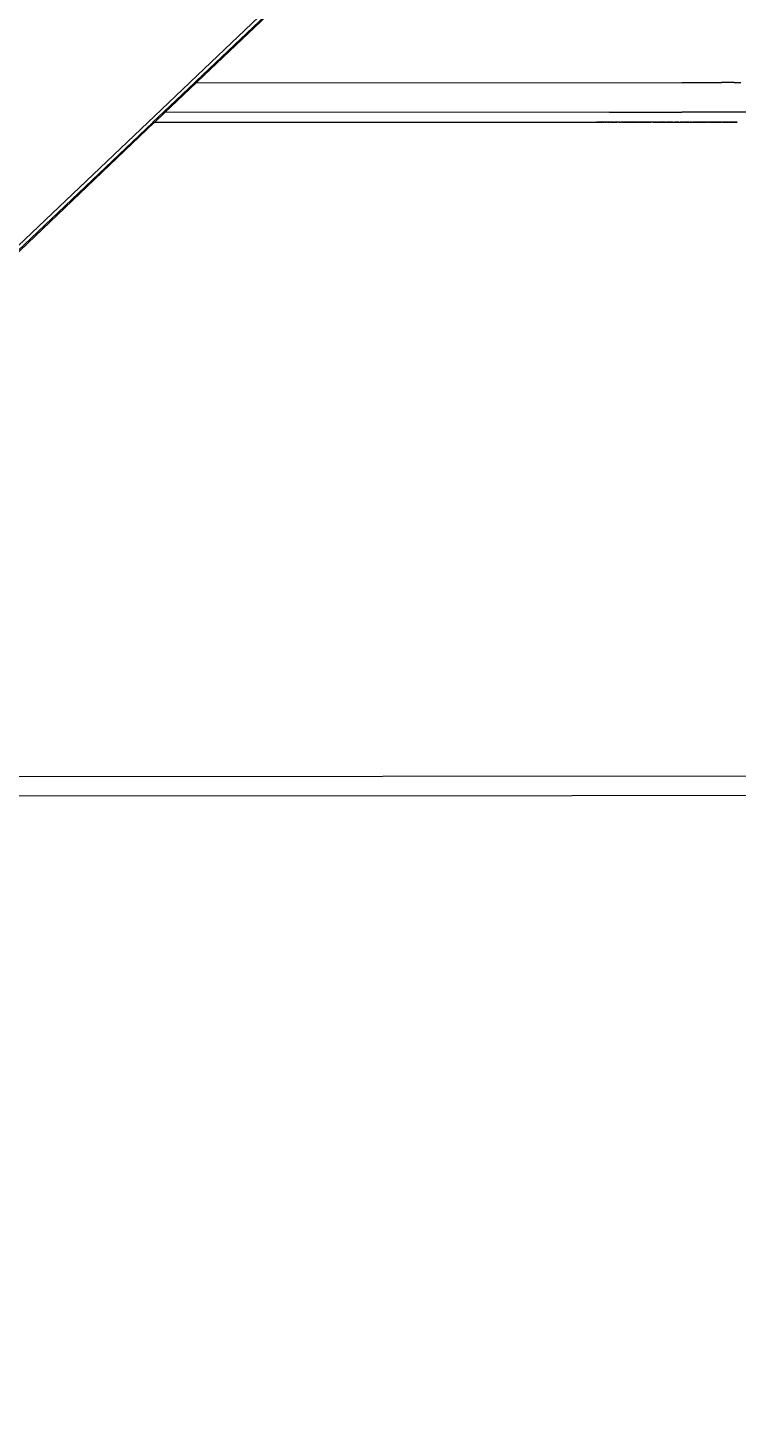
# Model space of a CAD drawing. Header units: millimetres. Extents: x 0 to 42, y 0 to 29.7.
# Drawn here: x 22.4493 to 22.6582, y 23.8056 to 24.2184 of the extents above; entities that cross this region are included whole.
import ezdxf
from ezdxf.enums import TextEntityAlignment as Align

# ---------------------------------------------------------------- set-up
doc = ezdxf.new("R2010")
doc.units = ezdxf.units.MM
doc.layers.add('BARRAS_DE_ACERO', color=7, linetype='Continuous', lineweight=9)
doc.layers.add('REFERENCIA_DE_LAS_BARRAS', color=2, linetype='Continuous', lineweight=9)
doc.styles.add('CYPETXT', font='romans__.ttf', dxfattribs={"height": 0.2})

msp = doc.modelspace()

# ---------------------------------------------------------------- linework, layer by layer
at = {"layer": 'BARRAS_DE_ACERO'}
for p, q in [((22.50083, 24.20462), (23.59969, 25.2497)), ((22.53086, 24.2346), (22.49715, 24.20254)), ((22.50115, 24.20446), (22.53284, 24.2346)), ((22.50083, 24.20462), (22.49861, 24.2025)), ((22.50115, 24.20446), (22.49884, 24.20226)), ((22.48453, 24.19053), (22.49683, 24.20223)), ((22.49833, 24.20223), (22.48938, 24.19372)), ((22.48957, 24.19345), (22.4988, 24.20223)), ((22.49686, 24.20226), (22.49683, 24.20223)), ((22.49686, 24.20226), (22.49715, 24.20254)), ((22.49858, 24.20247), (22.49833, 24.20223)), ((22.49858, 24.20247), (22.49861, 24.2025)), ((22.49883, 24.20226), (22.4988, 24.20223)), ((22.49884, 24.20223), (22.4988, 24.20223)), ((22.49883, 24.20226), (22.49884, 24.20226)), ((22.49884, 24.20223), (22.64194, 24.20232)), ((22.65736, 24.20232), (22.65937, 24.20232)), ((22.48938, 24.19372), (22.48609, 24.19059)), ((22.48651, 24.19053), (22.61678, 24.19066)), ((22.62064, 24.19353), (22.48957, 24.19345)), ((22.61686, 24.19066), (22.61678, 24.19066)), ((22.61696, 24.19066), (22.61686, 24.19066)), ((22.61722, 24.19066), (22.61696, 24.19066)), ((22.61722, 24.19066), (22.61749, 24.19066)), ((22.6175, 24.19066), (22.61749, 24.19066)), ((22.61763, 24.19066), (22.6175, 24.19066)), ((22.61763, 24.19066), (22.61774, 24.19066)), ((22.61865, 24.19066), (22.61853, 24.19066)), ((22.61875, 24.19066), (22.61865, 24.19066)), ((22.61875, 24.19066), (22.61884, 24.19066)), ((22.61902, 24.19066), (22.61884, 24.19066)), ((22.6192, 24.19066), (22.61902, 24.19066)), ((22.61938, 24.19066), (22.6192, 24.19066)), ((22.61938, 24.19066), (22.61956, 24.19066)), ((22.61974, 24.19066), (22.61956, 24.19066)), ((22.62059, 24.19066), (22.62046, 24.19066)), ((22.62059, 24.19066), (22.62064, 24.19066)), ((22.62064, 24.19353), (22.64193, 24.19354)), ((22.62064, 24.19066), (22.62077, 24.19066)), ((22.62115, 24.19066), (22.62077, 24.19066)), ((22.62115, 24.19066), (22.62143, 24.19066)), ((22.62153, 24.19066), (22.62143, 24.19066)), ((22.62153, 24.19066), (22.62173, 24.19066)), ((22.62212, 24.19066), (22.62223, 24.19066)), ((22.62223, 24.19066), (22.62231, 24.19066)), ((22.62231, 24.19066), (22.62243, 24.19066)), ((22.62257, 24.19066), (22.62243, 24.19066)), ((22.62257, 24.19066), (22.62262, 24.19066)), ((22.62283, 24.19066), (22.62262, 24.19066)), ((22.62293, 24.19066), (22.62283, 24.19066)), ((22.62313, 24.19066), (22.62303, 24.19066)), ((22.62343, 24.19066), (22.62333, 24.19066)), ((22.62343, 24.19066), (22.62363, 24.19066)), ((22.62363, 24.19066), (22.62403, 24.19066)), ((22.62405, 24.19066), (22.62403, 24.19066)), ((22.6241, 24.19066), (22.62405, 24.19066)), ((22.6241, 24.19066), (22.62412, 24.19066)), ((22.62472, 24.19066), (22.62452, 24.19066)), ((22.62472, 24.19066), (22.62492, 24.19066)), ((22.62492, 24.19066), (22.62511, 24.19066)), ((22.62526, 24.19066), (22.62511, 24.19066)), ((22.62526, 24.19066), (22.6253, 24.19066)), ((22.6253, 24.19066), (22.62551, 24.19066)), ((22.62566, 24.19066), (22.62551, 24.19066)), ((22.62566, 24.19066), (22.62571, 24.19066)), ((22.62591, 24.19066), (22.62571, 24.19066)), ((22.62591, 24.19066), (22.62603, 24.19066)), ((22.62611, 24.19066), (22.62603, 24.19066)), ((22.62631, 24.19066), (22.62611, 24.19066)), ((22.62666, 24.19066), (22.62651, 24.19066)), ((22.62666, 24.19066), (22.62671, 24.19066)), ((22.62671, 24.19066), (22.62683, 24.19066)), ((22.62723, 24.19066), (22.62743, 24.19066)), ((22.62745, 24.19066), (22.62743, 24.19066)), ((22.62797, 24.19066), (22.62817, 24.19066)), ((22.62856, 24.19066), (22.62817, 24.19066)), ((22.62863, 24.19066), (22.62856, 24.19066)), ((22.62863, 24.19066), (22.62875, 24.19066)), ((22.62875, 24.19066), (22.62896, 24.19066)), ((22.62914, 24.19066), (22.62896, 24.19066)), ((22.62914, 24.19066), (22.62923, 24.19066)), ((22.62957, 24.19066), (22.62952, 24.19066)), ((22.62957, 24.19066), (22.62962, 24.19066)), ((22.62983, 24.19066), (22.62962, 24.19066)), ((22.62998, 24.19066), (22.62983, 24.19066)), ((22.62998, 24.19066), (22.63003, 24.19066)), ((22.63006, 24.19066), (22.63003, 24.19066)), ((22.63043, 24.19066), (22.63044, 24.19066)), ((22.63049, 24.19066), (22.63044, 24.19066)), ((22.63063, 24.19066), (22.63053, 24.19066)), ((22.63063, 24.19066), (22.63078, 24.19066)), ((22.63078, 24.19066), (22.6309, 24.19066)), ((22.6309, 24.19066), (22.63103, 24.19066)), ((22.63107, 24.19066), (22.63123, 24.19066)), ((22.63127, 24.19066), (22.6313, 24.19066)), ((22.63133, 24.19066), (22.6313, 24.19066)), ((22.63158, 24.19066), (22.63143, 24.19066)), ((22.63158, 24.19066), (22.63177, 24.19066)), ((22.63177, 24.19066), (22.63196, 24.19066)), ((22.63215, 24.19066), (22.63196, 24.19066)), ((22.63215, 24.19066), (22.63223, 24.19066)), ((22.63223, 24.19066), (22.63233, 24.19066)), ((22.63273, 24.19066), (22.63253, 24.19066)), ((22.63273, 24.19066), (22.63292, 24.19066)), ((22.63363, 24.19066), (22.63292, 24.19066)), ((22.63363, 24.19066), (22.63372, 24.19066)), ((22.63391, 24.19066), (22.6341, 24.19066)), ((22.63429, 24.19066), (22.6341, 24.19066)), ((22.63429, 24.19066), (22.63443, 24.19066)), ((22.63463, 24.19066), (22.63443, 24.19066)), ((22.63473, 24.19066), (22.63463, 24.19066)), ((22.63473, 24.19066), (22.63483, 24.19066)), ((22.63495, 24.19066), (22.63483, 24.19066)), ((22.63495, 24.19066), (22.63514, 24.19066)), ((22.63534, 24.19066), (22.63514, 24.19066)), ((22.63554, 24.19066), (22.63534, 24.19066)), ((22.63554, 24.19066), (22.63576, 24.19066)), ((22.63583, 24.19066), (22.63576, 24.19066)), ((22.63603, 24.19066), (22.63583, 24.19066)), ((22.63603, 24.19066), (22.63614, 24.19066)), ((22.63614, 24.19066), (22.63637, 24.19066)), ((22.63643, 24.19066), (22.63637, 24.19066)), ((22.63643, 24.19066), (22.63653, 24.19066)), ((22.63689, 24.19066), (22.63653, 24.19066)), ((22.63689, 24.19066), (22.63713, 24.19066)), ((22.63713, 24.19066), (22.63733, 24.19066)), ((22.63733, 24.19066), (22.63753, 24.19066)), ((22.63763, 24.19066), (22.63753, 24.19066)), ((22.63772, 24.19066), (22.63763, 24.19066)), ((22.63792, 24.19066), (22.63813, 24.19066)), ((22.63813, 24.19066), (22.63832, 24.19066)), ((22.63854, 24.19066), (22.63832, 24.19066)), ((22.63854, 24.19066), (22.63876, 24.19066)), ((22.63876, 24.19066), (22.63888, 24.19066)), ((22.63893, 24.19066), (22.63888, 24.19066)), ((22.63893, 24.19066), (22.63904, 24.19066)), ((22.63904, 24.19066), (22.63921, 24.19066)), ((22.63921, 24.19066), (22.63932, 24.19066)), ((22.63932, 24.19066), (22.63976, 24.19066)), ((22.63998, 24.19066), (22.63976, 24.19066)), ((22.6402, 24.19066), (22.63998, 24.19066)), ((22.64069, 24.19066), (22.64064, 24.19066)), ((22.64069, 24.19066), (22.64086, 24.19066)), ((22.64141, 24.19066), (22.64154, 24.19066)), ((22.64174, 24.19066), (22.6419, 24.19066)), ((22.6419, 24.19066), (22.64207, 24.19066)), ((22.69893, 24.19358), (22.64193, 24.19354)), ((22.64208, 24.19066), (22.64207, 24.19066)), ((22.64218, 24.19066), (22.64208, 24.19066)), ((22.64237, 24.19066), (22.64218, 24.19066)), ((22.64237, 24.19066), (22.6424, 24.19066)), ((22.6424, 24.19066), (22.64262, 24.19066)), ((22.64284, 24.19066), (22.64306, 24.19066)), ((22.64328, 24.19066), (22.64306, 24.19066)), ((22.6435, 24.19066), (22.64334, 24.19066)), ((22.6435, 24.19066), (22.64356, 24.19066)), ((22.644, 24.19066), (22.64394, 24.19066)), ((22.6444, 24.19066), (22.64438, 24.19066)), ((22.6444, 24.19066), (22.64454, 24.19066)), ((22.64454, 24.19066), (22.64465, 24.19066)), ((22.64482, 24.19066), (22.64465, 24.19066)), ((22.64539, 24.19066), (22.64519, 24.19066)), ((22.64581, 24.19066), (22.6457, 24.19066)), ((22.64595, 24.19066), (22.64581, 24.19066)), ((22.64617, 24.19066), (22.64645, 24.19066)), ((22.64667, 24.19066), (22.64645, 24.19066)), ((22.6468, 24.19066), (22.64667, 24.19066)), ((22.6468, 24.19066), (22.64702, 24.19066)), ((22.64751, 24.19066), (22.64735, 24.19066)), ((22.64751, 24.19066), (22.64757, 24.19066)), ((22.6479, 24.19066), (22.64812, 24.19066)), ((22.64812, 24.19066), (22.64834, 24.19066)), ((22.64854, 24.19066), (22.64834, 24.19066)), ((22.64854, 24.19066), (22.64878, 24.19066)), ((22.64878, 24.19066), (22.649, 24.19066)), ((22.64902, 24.19066), (22.649, 24.19066)), ((22.64916, 24.19066), (22.64902, 24.19066)), ((22.64916, 24.19066), (22.64937, 24.19066)), ((22.6496, 24.19066), (22.64944, 24.19066)), ((22.64999, 24.19066), (22.6496, 24.19066)), ((22.64999, 24.19066), (22.65004, 24.19066)), ((22.65024, 24.19066), (22.65004, 24.19066)), ((22.65026, 24.19066), (22.65024, 24.19066)), ((22.65027, 24.19066), (22.65026, 24.19066)), ((22.65027, 24.19066), (22.65028, 24.19066)), ((22.65069, 24.19066), (22.65054, 24.19066)), ((22.65069, 24.19066), (22.65076, 24.19066)), ((22.65076, 24.19066), (22.65083, 24.19066)), ((22.65083, 24.19066), (22.6509, 24.19066)), ((22.6509, 24.19066), (22.65092, 24.19066)), ((22.65096, 24.19066), (22.6512, 24.19066)), ((22.6512, 24.19066), (22.65135, 24.19066)), ((22.65135, 24.19066), (22.65142, 24.19066)), ((22.65148, 24.19066), (22.65142, 24.19066)), ((22.65148, 24.19066), (22.65161, 24.19066)), ((22.65186, 24.19066), (22.65201, 24.19066)), ((22.65201, 24.19066), (22.65208, 24.19066)), ((22.65214, 24.19066), (22.65222, 24.19066)), ((22.65225, 24.19066), (22.65228, 24.19066)), ((22.65252, 24.19066), (22.65228, 24.19066)), ((22.65252, 24.19066), (22.65294, 24.19066)), ((22.65294, 24.19066), (22.65318, 24.19066)), ((22.65318, 24.19066), (22.65362, 24.19066)), ((22.65384, 24.19066), (22.65362, 24.19066)), ((22.65404, 24.19066), (22.65384, 24.19066)), ((22.65404, 24.19066), (22.65428, 24.19066)), ((22.6543, 24.19066), (22.65428, 24.19066)), ((22.65452, 24.19066), (22.6545, 24.19066)), ((22.65452, 24.19066), (22.65454, 24.19066)), ((22.65533, 24.19066), (22.6554, 24.19066)), ((22.65582, 24.19066), (22.65558, 24.19066)), ((22.65655, 24.19066), (22.65676, 24.19066)), ((22.65677, 24.19066), (22.65676, 24.19066)), ((22.65683, 24.19066), (22.65677, 24.19066)), ((22.657, 24.19066), (22.65724, 24.19066)), ((22.65741, 24.19066), (22.65736, 24.19066)), ((22.65762, 24.19066), (22.6576, 24.19066)), ((22.65762, 24.19066), (22.65768, 24.19066)), ((22.65789, 24.19066), (22.65784, 24.19066)), ((22.65789, 24.19066), (22.6581, 24.19066)), ((22.48453, 24.19053), (22.30195, 24.01689)), ((22.31617, 24.02899), (22.48603, 24.19053)), ((22.48647, 24.1905), (22.32084, 24.03297)), ((22.48609, 24.19059), (22.48603, 24.19053)), ((22.48647, 24.1905), (22.61668, 24.19063)), ((22.48649, 24.19052), (22.48647, 24.1905)), ((22.61686, 24.19065), (22.48649, 24.19052)), ((22.61668, 24.19063), (22.617, 24.19063)), ((22.61686, 24.19065), (22.61695, 24.19065)), ((22.61714, 24.19065), (22.61695, 24.19065)), ((22.617, 24.19063), (22.61736, 24.19063)), ((22.61731, 24.19065), (22.61714, 24.19065)), ((22.61731, 24.19065), (22.61749, 24.19065)), ((22.6174, 24.19063), (22.61736, 24.19063)), ((22.61781, 24.19063), (22.6174, 24.19063)), ((22.61749, 24.19065), (22.61758, 24.19065)), ((22.61758, 24.19065), (22.61774, 24.19065)), ((22.61794, 24.19065), (22.61774, 24.19065)), ((22.61781, 24.19063), (22.61832, 24.19063)), ((22.61794, 24.19065), (22.6183, 24.19065)), ((22.6183, 24.19065), (22.61848, 24.19065)), ((22.61832, 24.19063), (22.61853, 24.19063)), ((22.61857, 24.19065), (22.61848, 24.19065)), ((22.6188, 24.19063), (22.61853, 24.19063)), ((22.61857, 24.19065), (22.61875, 24.19065)), ((22.61875, 24.19065), (22.61893, 24.19065)), ((22.61911, 24.19063), (22.6188, 24.19063)), ((22.61934, 24.19063), (22.61911, 24.19063)), ((22.61929, 24.19065), (22.61947, 24.19065)), ((22.61965, 24.19063), (22.61934, 24.19063)), ((22.61947, 24.19065), (22.61965, 24.19065)), ((22.61983, 24.19065), (22.61965, 24.19065)), ((22.61988, 24.19063), (22.61965, 24.19063)), ((22.61983, 24.19065), (22.62001, 24.19065)), ((22.62019, 24.19063), (22.61988, 24.19063)), ((22.62019, 24.19065), (22.62001, 24.19065)), ((22.62019, 24.19065), (22.62037, 24.19065)), ((22.62042, 24.19063), (22.62019, 24.19063)), ((22.62037, 24.19065), (22.62064, 24.19065)), ((22.62103, 24.19065), (22.62077, 24.19065)), ((22.62109, 24.19063), (22.62099, 24.19063)), ((22.62113, 24.19065), (22.62103, 24.19065)), ((22.62109, 24.19063), (22.62119, 24.19063)), ((22.62153, 24.19065), (22.62113, 24.19065)), ((22.62169, 24.19063), (22.62119, 24.19063)), ((22.62163, 24.19065), (22.62153, 24.19065)), ((22.62163, 24.19065), (22.62173, 24.19065)), ((22.62183, 24.19065), (22.62173, 24.19065)), ((22.62183, 24.19065), (22.62205, 24.19065)), ((22.62223, 24.19065), (22.62205, 24.19065)), ((22.62243, 24.19063), (22.62209, 24.19063)), ((22.62223, 24.19065), (22.62245, 24.19065)), ((22.62245, 24.19063), (22.62243, 24.19063)), ((22.62262, 24.19065), (22.62245, 24.19065)), ((22.62249, 24.19063), (22.62245, 24.19063)), ((22.62249, 24.19063), (22.62263, 24.19063)), ((22.62262, 24.19065), (22.62283, 24.19065)), ((22.62299, 24.19063), (22.62263, 24.19063)), ((22.62283, 24.19065), (22.62293, 24.19065)), ((22.62303, 24.19065), (22.62293, 24.19065)), ((22.62319, 24.19063), (22.62299, 24.19063)), ((22.62323, 24.19065), (22.62313, 24.19065)), ((22.62353, 24.19063), (22.62319, 24.19063)), ((22.62333, 24.19065), (22.62323, 24.19065)), ((22.62333, 24.19065), (22.62343, 24.19065)), ((22.62343, 24.19065), (22.62355, 24.19065)), ((22.62363, 24.19063), (22.62353, 24.19063)), ((22.62355, 24.19065), (22.62365, 24.19065)), ((22.62363, 24.19063), (22.62403, 24.19063)), ((22.62365, 24.19065), (22.62405, 24.19065)), ((22.62403, 24.19063), (22.62405, 24.19063)), ((22.62406, 24.19065), (22.62405, 24.19065)), ((22.62423, 24.19065), (22.62411, 24.19065)), ((22.62429, 24.19063), (22.62413, 24.19063)), ((22.62432, 24.19063), (22.62429, 24.19063)), ((22.62433, 24.19065), (22.62432, 24.19065)), ((22.62433, 24.19065), (22.62453, 24.19065)), ((22.62453, 24.19065), (22.62463, 24.19065)), ((22.62483, 24.19063), (22.62459, 24.19063)), ((22.62473, 24.19065), (22.62463, 24.19065)), ((22.62491, 24.19065), (22.62473, 24.19065)), ((22.62483, 24.19063), (22.6249, 24.19063)), ((22.62513, 24.19065), (22.62491, 24.19065)), ((22.6253, 24.19065), (22.62513, 24.19065)), ((22.62513, 24.19063), (22.62533, 24.19063)), ((22.62553, 24.19065), (22.6253, 24.19065)), ((22.62553, 24.19063), (22.62533, 24.19063)), ((22.62553, 24.19065), (22.62573, 24.19065)), ((22.62566, 24.19063), (22.62553, 24.19063)), ((22.62566, 24.19063), (22.62579, 24.19063)), ((22.62573, 24.19065), (22.62603, 24.19065)), ((22.62579, 24.19063), (22.62583, 24.19063)), ((22.62583, 24.19063), (22.6259, 24.19063)), ((22.62603, 24.19063), (22.6259, 24.19063)), ((22.62613, 24.19065), (22.62603, 24.19065)), ((22.62603, 24.19063), (22.62613, 24.19063)), ((22.62643, 24.19065), (22.62613, 24.19065)), ((22.62613, 24.19063), (22.62623, 24.19063)), ((22.62623, 24.19063), (22.6263, 24.19063)), ((22.6265, 24.19063), (22.6263, 24.19063)), ((22.62653, 24.19065), (22.62643, 24.19065)), ((22.62666, 24.19063), (22.6265, 24.19063)), ((22.62673, 24.19065), (22.62653, 24.19065)), ((22.62666, 24.19063), (22.62691, 24.19063)), ((22.62691, 24.19065), (22.62673, 24.19065)), ((22.62691, 24.19065), (22.62705, 24.19065)), ((22.62691, 24.19063), (22.62703, 24.19063)), ((22.62713, 24.19065), (22.62705, 24.19065)), ((22.62713, 24.19065), (22.62743, 24.19065)), ((22.62743, 24.19065), (22.62763, 24.19065)), ((22.62745, 24.19063), (22.62743, 24.19063)), ((22.62793, 24.19065), (22.62763, 24.19065)), ((22.62793, 24.19065), (22.62797, 24.19065)), ((22.62797, 24.19065), (22.62817, 24.19065)), ((22.62859, 24.19063), (22.62797, 24.19063)), ((22.62817, 24.19065), (22.62856, 24.19065)), ((22.62856, 24.19065), (22.62863, 24.19065)), ((22.62869, 24.19063), (22.62859, 24.19063)), ((22.62863, 24.19065), (22.62883, 24.19065)), ((22.62869, 24.19063), (22.62879, 24.19063)), ((22.62889, 24.19063), (22.62879, 24.19063)), ((22.62913, 24.19065), (22.62883, 24.19065)), ((22.62959, 24.19063), (22.62889, 24.19063)), ((22.62913, 24.19065), (22.62933, 24.19065)), ((22.62933, 24.19065), (22.62953, 24.19065)), ((22.62953, 24.19065), (22.62963, 24.19065)), ((22.62962, 24.19063), (22.62959, 24.19063)), ((22.62963, 24.19065), (22.62973, 24.19065)), ((22.62973, 24.19065), (22.62993, 24.19065)), ((22.63003, 24.19065), (22.62993, 24.19065)), ((22.63003, 24.19065), (22.63005, 24.19065)), ((22.6302, 24.19065), (22.63018, 24.19065)), ((22.63023, 24.19063), (22.63049, 24.19063)), ((22.63043, 24.19065), (22.63033, 24.19065)), ((22.63043, 24.19065), (22.63053, 24.19065)), ((22.63063, 24.19063), (22.63049, 24.19063)), ((22.63065, 24.19063), (22.63063, 24.19063)), ((22.63089, 24.19063), (22.63065, 24.19063)), ((22.63102, 24.19063), (22.63089, 24.19063)), ((22.63103, 24.19065), (22.63093, 24.19065)), ((22.63109, 24.19063), (22.63102, 24.19063)), ((22.63108, 24.19065), (22.63107, 24.19065)), ((22.63108, 24.19065), (22.63113, 24.19065)), ((22.63127, 24.19063), (22.63109, 24.19063)), ((22.63123, 24.19065), (22.63128, 24.19065)), ((22.63127, 24.19063), (22.63129, 24.19063)), ((22.63133, 24.19065), (22.63128, 24.19065)), ((22.63143, 24.19063), (22.63129, 24.19063)), ((22.63133, 24.19065), (22.63143, 24.19065)), ((22.63145, 24.19063), (22.63143, 24.19063)), ((22.63145, 24.19063), (22.63169, 24.19063)), ((22.63153, 24.19065), (22.63177, 24.19065)), ((22.63169, 24.19063), (22.63179, 24.19063)), ((22.63183, 24.19065), (22.63177, 24.19065)), ((22.63189, 24.19063), (22.63179, 24.19063)), ((22.63183, 24.19065), (22.63193, 24.19065)), ((22.63189, 24.19063), (22.63199, 24.19063)), ((22.63203, 24.19065), (22.63193, 24.19065)), ((22.63249, 24.19063), (22.63199, 24.19063)), ((22.63213, 24.19065), (22.63203, 24.19065)), ((22.63213, 24.19065), (22.63233, 24.19065)), ((22.63291, 24.19063), (22.63249, 24.19063)), ((22.63285, 24.19065), (22.63263, 24.19065)), ((22.63353, 24.19063), (22.63291, 24.19063)), ((22.63353, 24.19063), (22.63391, 24.19063)), ((22.63391, 24.19065), (22.63393, 24.19065)), ((22.63393, 24.19065), (22.63423, 24.19065)), ((22.63423, 24.19065), (22.63443, 24.19065)), ((22.63443, 24.19065), (22.63465, 24.19065)), ((22.63463, 24.19063), (22.63449, 24.19063)), ((22.63495, 24.19065), (22.63514, 24.19065)), ((22.63553, 24.19065), (22.63514, 24.19065)), ((22.63583, 24.19065), (22.63553, 24.19065)), ((22.63614, 24.19063), (22.63569, 24.19063)), ((22.63583, 24.19065), (22.63593, 24.19065)), ((22.63614, 24.19065), (22.63593, 24.19065)), ((22.63633, 24.19065), (22.63614, 24.19065)), ((22.63614, 24.19063), (22.63637, 24.19063)), ((22.63637, 24.19065), (22.63633, 24.19065)), ((22.63643, 24.19065), (22.63637, 24.19065)), ((22.63639, 24.19063), (22.63637, 24.19063)), ((22.63639, 24.19063), (22.63689, 24.19063)), ((22.63643, 24.19065), (22.63703, 24.19065)), ((22.63703, 24.19065), (22.63713, 24.19065)), ((22.63723, 24.19065), (22.63713, 24.19065)), ((22.63723, 24.19065), (22.63733, 24.19065)), ((22.63729, 24.19063), (22.63763, 24.19063)), ((22.63733, 24.19065), (22.63743, 24.19065)), ((22.63743, 24.19065), (22.63763, 24.19065)), ((22.63771, 24.19065), (22.63763, 24.19065)), ((22.63763, 24.19063), (22.6377, 24.19063)), ((22.63772, 24.19063), (22.6377, 24.19063)), ((22.63771, 24.19065), (22.63783, 24.19065)), ((22.63772, 24.19063), (22.63773, 24.19063)), ((22.63799, 24.19063), (22.63773, 24.19063)), ((22.63783, 24.19065), (22.63793, 24.19065)), ((22.6384, 24.19063), (22.63799, 24.19063)), ((22.63833, 24.19065), (22.63844, 24.19065)), ((22.63866, 24.19063), (22.6384, 24.19063)), ((22.63855, 24.19065), (22.63844, 24.19065)), ((22.63868, 24.19065), (22.63855, 24.19065)), ((22.63875, 24.19063), (22.63866, 24.19063)), ((22.63888, 24.19065), (22.63868, 24.19065)), ((22.63884, 24.19063), (22.63875, 24.19063)), ((22.63884, 24.19063), (22.63888, 24.19063)), ((22.6389, 24.19065), (22.63888, 24.19065)), ((22.63895, 24.19063), (22.63888, 24.19063)), ((22.63895, 24.19063), (22.63906, 24.19063)), ((22.6391, 24.19063), (22.63906, 24.19063)), ((22.6393, 24.19065), (22.63909, 24.19065)), ((22.6391, 24.19063), (22.63917, 24.19063)), ((22.6393, 24.19065), (22.63963, 24.19065)), ((22.63963, 24.19065), (22.63976, 24.19065)), ((22.63987, 24.19065), (22.63976, 24.19065)), ((22.63987, 24.19065), (22.64009, 24.19065)), ((22.64009, 24.19065), (22.64042, 24.19065)), ((22.64053, 24.19063), (22.64009, 24.19063)), ((22.64069, 24.19063), (22.64053, 24.19063)), ((22.64069, 24.19065), (22.64064, 24.19065)), ((22.64086, 24.19065), (22.64069, 24.19065)), ((22.64071, 24.19063), (22.64069, 24.19063)), ((22.64071, 24.19063), (22.64086, 24.19063)), ((22.64106, 24.19065), (22.64086, 24.19065)), ((22.64088, 24.19063), (22.64086, 24.19063)), ((22.64088, 24.19063), (22.64152, 24.19063)), ((22.64106, 24.19065), (22.6413, 24.19065)), ((22.6413, 24.19065), (22.64141, 24.19065)), ((22.64154, 24.19063), (22.64152, 24.19063)), ((22.64154, 24.19065), (22.64163, 24.19065)), ((22.64154, 24.19063), (22.64159, 24.19063)), ((22.64174, 24.19063), (22.64159, 24.19063)), ((22.64174, 24.19065), (22.64163, 24.19065)), ((22.64174, 24.19065), (22.64196, 24.19065)), ((22.64176, 24.19063), (22.64174, 24.19063)), ((22.64176, 24.19063), (22.64203, 24.19063)), ((22.64208, 24.19065), (22.64196, 24.19065)), ((22.64203, 24.19063), (22.64225, 24.19063)), ((22.64218, 24.19065), (22.64208, 24.19065)), ((22.64237, 24.19065), (22.64218, 24.19065)), ((22.64225, 24.19063), (22.64237, 24.19063)), ((22.64262, 24.19065), (22.64237, 24.19065)), ((22.64237, 24.19063), (22.64258, 24.19063)), ((22.64295, 24.19063), (22.64258, 24.19063)), ((22.64284, 24.19065), (22.64262, 24.19065)), ((22.64295, 24.19065), (22.64284, 24.19065)), ((22.64295, 24.19065), (22.64328, 24.19065)), ((22.64334, 24.19065), (22.64339, 24.19065)), ((22.64356, 24.19065), (22.64339, 24.19065)), ((22.64356, 24.19065), (22.64361, 24.19065)), ((22.64356, 24.19063), (22.64368, 24.19063)), ((22.644, 24.19065), (22.64361, 24.19065)), ((22.64368, 24.19063), (22.64401, 24.19063)), ((22.64405, 24.19065), (22.644, 24.19065)), ((22.64401, 24.19063), (22.64438, 24.19063)), ((22.64405, 24.19065), (22.64438, 24.19065)), ((22.64449, 24.19065), (22.64438, 24.19065)), ((22.6444, 24.19063), (22.64438, 24.19063)), ((22.64454, 24.19063), (22.6444, 24.19063)), ((22.64454, 24.19063), (22.64467, 24.19063)), ((22.64471, 24.19065), (22.6446, 24.19065)), ((22.64482, 24.19065), (22.64471, 24.19065)), ((22.64482, 24.19065), (22.64493, 24.19065)), ((22.64493, 24.19065), (22.64537, 24.19065)), ((22.64581, 24.19065), (22.6457, 24.19065)), ((22.64577, 24.19063), (22.64592, 24.19063)), ((22.64592, 24.19065), (22.64581, 24.19065)), ((22.64595, 24.19065), (22.64592, 24.19065)), ((22.64625, 24.19063), (22.64592, 24.19063)), ((22.64636, 24.19065), (22.64617, 24.19065)), ((22.64643, 24.19063), (22.64625, 24.19063)), ((22.64647, 24.19065), (22.64669, 24.19065)), ((22.64669, 24.19065), (22.64691, 24.19065)), ((22.64702, 24.19065), (22.64691, 24.19065)), ((22.64691, 24.19063), (22.64746, 24.19063)), ((22.64735, 24.19065), (22.64748, 24.19065)), ((22.64748, 24.19065), (22.64757, 24.19065)), ((22.64757, 24.19065), (22.64779, 24.19065)), ((22.64764, 24.19063), (22.64768, 24.19063)), ((22.6483, 24.19063), (22.64768, 24.19063)), ((22.64779, 24.19065), (22.64801, 24.19065)), ((22.64801, 24.19065), (22.64823, 24.19065)), ((22.64854, 24.19065), (22.64823, 24.19065)), ((22.6483, 24.19063), (22.64841, 24.19063)), ((22.64841, 24.19063), (22.64854, 24.19063)), ((22.64867, 24.19065), (22.64854, 24.19065)), ((22.64878, 24.19063), (22.64854, 24.19063)), ((22.6488, 24.19063), (22.64878, 24.19063)), ((22.64889, 24.19065), (22.6488, 24.19065)), ((22.6488, 24.19063), (22.64885, 24.19063)), ((22.649, 24.19065), (22.64889, 24.19065)), ((22.64911, 24.19065), (22.649, 24.19065)), ((22.64944, 24.19063), (22.64902, 24.19063)), ((22.64944, 24.19065), (22.64911, 24.19065)), ((22.64962, 24.19063), (22.64944, 24.19063)), ((22.64966, 24.19065), (22.64955, 24.19065)), ((22.64962, 24.19063), (22.65006, 24.19063)), ((22.64999, 24.19065), (22.64966, 24.19065)), ((22.64999, 24.19065), (22.6501, 24.19065)), ((22.65021, 24.19065), (22.6501, 24.19065)), ((22.65024, 24.19065), (22.65021, 24.19065)), ((22.65024, 24.19065), (22.65027, 24.19065)), ((22.65029, 24.19065), (22.65027, 24.19065)), ((22.65076, 24.19065), (22.65054, 24.19065)), ((22.65076, 24.19065), (22.65083, 24.19065)), ((22.65087, 24.19063), (22.65076, 24.19063)), ((22.65087, 24.19065), (22.65083, 24.19065)), ((22.65087, 24.19065), (22.65091, 24.19065)), ((22.65087, 24.19063), (22.65095, 24.19063)), ((22.65105, 24.19063), (22.65095, 24.19063)), ((22.65149, 24.19063), (22.65105, 24.19063)), ((22.65148, 24.19065), (22.65161, 24.19065)), ((22.65149, 24.19063), (22.65161, 24.19063)), ((22.65161, 24.19065), (22.65186, 24.19065)), ((22.65226, 24.19063), (22.65214, 24.19063)), ((22.65227, 24.19065), (22.65223, 24.19065)), ((22.65226, 24.19063), (22.65237, 24.19063)), ((22.65227, 24.19065), (22.65252, 24.19065)), ((22.65293, 24.19063), (22.65237, 24.19063)), ((22.65294, 24.19065), (22.65252, 24.19065)), ((22.65303, 24.19063), (22.65293, 24.19063)), ((22.65307, 24.19065), (22.65294, 24.19065)), ((22.65336, 24.19063), (22.65303, 24.19063)), ((22.65318, 24.19065), (22.65307, 24.19065)), ((22.65318, 24.19065), (22.65329, 24.19065)), ((22.65329, 24.19065), (22.65362, 24.19065)), ((22.65402, 24.19063), (22.65336, 24.19063)), ((22.65384, 24.19065), (22.65362, 24.19065)), ((22.65428, 24.19065), (22.65384, 24.19065)), ((22.65424, 24.19063), (22.65402, 24.19063)), ((22.65424, 24.19063), (22.65428, 24.19063)), ((22.65428, 24.19063), (22.6543, 24.19063)), ((22.65435, 24.19063), (22.6543, 24.19063)), ((22.65435, 24.19063), (22.65457, 24.19063)), ((22.65454, 24.19065), (22.6545, 24.19065)), ((22.65472, 24.19065), (22.65454, 24.19065)), ((22.65457, 24.19063), (22.65472, 24.19063)), ((22.65472, 24.19065), (22.65488, 24.19065)), ((22.65472, 24.19063), (22.65488, 24.19063)), ((22.65488, 24.19063), (22.65492, 24.19063)), ((22.65533, 24.19063), (22.65523, 24.19063)), ((22.65527, 24.19065), (22.65531, 24.19065)), ((22.65533, 24.19065), (22.65531, 24.19065)), ((22.65533, 24.19065), (22.65538, 24.19065)), ((22.65534, 24.19063), (22.65533, 24.19063)), ((22.65538, 24.19063), (22.65534, 24.19063)), ((22.65538, 24.19063), (22.65558, 24.19063)), ((22.65558, 24.19065), (22.6554, 24.19065)), ((22.65582, 24.19065), (22.65558, 24.19065)), ((22.65582, 24.19063), (22.65558, 24.19063)), ((22.65582, 24.19065), (22.65584, 24.19065)), ((22.656, 24.19063), (22.65582, 24.19063)), ((22.65616, 24.19065), (22.65584, 24.19065)), ((22.656, 24.19063), (22.65628, 24.19063)), ((22.65648, 24.19063), (22.65628, 24.19063)), ((22.65676, 24.19063), (22.65648, 24.19063)), ((22.65652, 24.19065), (22.65676, 24.19065)), ((22.65679, 24.19065), (22.65676, 24.19065)), ((22.65679, 24.19065), (22.657, 24.19065)), ((22.65744, 24.19063), (22.65724, 24.19063)), ((22.65741, 24.19065), (22.65736, 24.19065)), ((22.65744, 24.19063), (22.65772, 24.19063)), ((22.6576, 24.19065), (22.65765, 24.19065)), ((22.65772, 24.19063), (22.65784, 24.19063)), ((22.65784, 24.19065), (22.65786, 24.19065)), ((22.65808, 24.19063), (22.65784, 24.19063)), ((22.65786, 24.19065), (22.65796, 24.19065)), ((22.65812, 24.19065), (22.65796, 24.19065)), ((22.65808, 24.19063), (22.65828, 24.19063)), ((22.28371, 23.99767), (23.44587, 23.99838))]:
    msp.add_line(p, q, dxfattribs=at)
for points in [[(22.64194, 24.20232), (22.64388, 24.20232), (22.65362, 24.20232)], [(22.65736, 24.20232), (22.6565, 24.20232), (22.65448, 24.20232), (22.65362, 24.20232)], [(22.48649, 24.19052), (22.48651, 24.19053), (22.48957, 24.19345)], [(22.61818, 24.19066), (22.61794, 24.19066), (22.61774, 24.19066)], [(22.61853, 24.19066), (22.61832, 24.19066), (22.61818, 24.19066)], [(22.6201, 24.19066), (22.61992, 24.19066), (22.61974, 24.19066)], [(22.62046, 24.19066), (22.62028, 24.19066), (22.6201, 24.19066)], [(22.62173, 24.19066), (22.62193, 24.19066), (22.62212, 24.19066)], [(22.62313, 24.19065), (22.62303, 24.19066), (22.62293, 24.19066)], [(22.62333, 24.19066), (22.62323, 24.19066), (22.62313, 24.19066)], [(22.62432, 24.19065), (22.62423, 24.19066), (22.62412, 24.19066)], [(22.62452, 24.19066), (22.62432, 24.19066), (22.62423, 24.19066)], [(22.62631, 24.19066), (22.62643, 24.19066), (22.62651, 24.19066)], [(22.62683, 24.19066), (22.62691, 24.19066), (22.62705, 24.19066), (22.62723, 24.19066)], [(22.62745, 24.19066), (22.62758, 24.19066), (22.62763, 24.19066), (22.62778, 24.19066), (22.62797, 24.19066)], [(22.62923, 24.19066), (22.62943, 24.19066), (22.62952, 24.19066)], [(22.63023, 24.19066), (22.63018, 24.19065), (22.63017, 24.19065), (22.63005, 24.19065)], [(22.63006, 24.19066), (22.63017, 24.19066), (22.63017, 24.19066), (22.63018, 24.19066)], [(22.63043, 24.19066), (22.63033, 24.19066), (22.63023, 24.19066)], [(22.63049, 24.19066), (22.63053, 24.19065), (22.63063, 24.19065), (22.63083, 24.19065)], [(22.63127, 24.19066), (22.63123, 24.19065), (22.63113, 24.19065)], [(22.63153, 24.19065), (22.63143, 24.19066), (22.63133, 24.19066)], [(22.63253, 24.19066), (22.63233, 24.19065), (22.63243, 24.19065)], [(22.63372, 24.19066), (22.63383, 24.19065), (22.63391, 24.19066), (22.63383, 24.19066)], [(22.63792, 24.19066), (22.63783, 24.19066), (22.63772, 24.19066)], [(22.64042, 24.19065), (22.64064, 24.19066), (22.64036, 24.19066), (22.6402, 24.19066)], [(22.64108, 24.19066), (22.64088, 24.19066), (22.64086, 24.19066)], [(22.64108, 24.19066), (22.64136, 24.19066), (22.64141, 24.19066)], [(22.64174, 24.19066), (22.64163, 24.19066), (22.64154, 24.19066)], [(22.64284, 24.19066), (22.64273, 24.19066), (22.64262, 24.19066)], [(22.64356, 24.19066), (22.64372, 24.19066), (22.64394, 24.19066)], [(22.644, 24.19066), (22.64416, 24.19066), (22.64438, 24.19066)], [(22.64482, 24.19066), (22.64498, 24.19066), (22.64519, 24.19066)], [(22.64539, 24.19066), (22.64562, 24.19066), (22.6457, 24.19065), (22.64537, 24.19065)], [(22.64757, 24.19066), (22.64766, 24.19066), (22.6479, 24.19066)], [(22.64955, 24.19065), (22.64944, 24.19066), (22.64937, 24.19066)], [(22.65029, 24.19065), (22.6503, 24.19066), (22.65028, 24.19066)], [(22.65095, 24.19066), (22.65095, 24.19066), (22.65092, 24.19066)], [(22.65186, 24.19066), (22.65162, 24.19066), (22.65161, 24.19066)], [(22.65223, 24.19065), (22.65217, 24.19065), (22.65214, 24.19066), (22.65208, 24.19066)], [(22.65225, 24.19066), (22.65223, 24.19066), (22.65222, 24.19066)], [(22.6543, 24.19065), (22.6545, 24.19066), (22.6543, 24.19065), (22.65428, 24.19065)], [(22.65487, 24.19066), (22.65472, 24.19066), (22.65454, 24.19066)], [(22.65516, 24.19066), (22.65492, 24.19066), (22.65487, 24.19066)], [(22.65516, 24.19066), (22.65527, 24.19066), (22.65533, 24.19066)], [(22.65558, 24.19066), (22.6554, 24.19065), (22.65538, 24.19065)], [(22.65582, 24.19066), (22.65585, 24.19066), (22.65628, 24.19066)], [(22.65616, 24.19065), (22.65628, 24.19066), (22.6564, 24.19066)], [(22.65655, 24.19066), (22.65652, 24.19066), (22.6564, 24.19066)], [(22.65724, 24.19066), (22.65736, 24.19065), (22.657, 24.19066), (22.65683, 24.19066)], [(22.65768, 24.19066), (22.65784, 24.19065), (22.65765, 24.19065)], [(22.65812, 24.19065), (22.65826, 24.19066), (22.6581, 24.19066)], [(22.61929, 24.19065), (22.61911, 24.19065), (22.61893, 24.19065)], [(22.62099, 24.19063), (22.62069, 24.19063), (22.62042, 24.19063)], [(22.62064, 24.19065), (22.62073, 24.19065), (22.62077, 24.19065)], [(22.62169, 24.19063), (22.62203, 24.19063), (22.62209, 24.19063)], [(22.62405, 24.19063), (22.62411, 24.19063), (22.62413, 24.19063)], [(22.62406, 24.19065), (22.62411, 24.19065), (22.6241, 24.19065)], [(22.62432, 24.19063), (22.62439, 24.19063), (22.62449, 24.19063), (22.62459, 24.19063)], [(22.62513, 24.19063), (22.62493, 24.19063), (22.6249, 24.19063)], [(22.62743, 24.19063), (22.62705, 24.19063), (22.62703, 24.19063)], [(22.62745, 24.19063), (22.62773, 24.19063), (22.62797, 24.19063)], [(22.62962, 24.19063), (22.62969, 24.19063), (22.62989, 24.19063)], [(22.62989, 24.19063), (22.62999, 24.19063), (22.63003, 24.19063), (22.63009, 24.19063), (22.63019, 24.19063), (22.63023, 24.19063)], [(22.6302, 24.19065), (22.63023, 24.19065), (22.63033, 24.19065)], [(22.63093, 24.19065), (22.6309, 24.19065), (22.63083, 24.19065)], [(22.63243, 24.19065), (22.63253, 24.19065), (22.63263, 24.19065)], [(22.63383, 24.19065), (22.63363, 24.19065), (22.63285, 24.19065)], [(22.63391, 24.19063), (22.63399, 24.19063), (22.63449, 24.19063)], [(22.63463, 24.19063), (22.63479, 24.19063), (22.63569, 24.19063)], [(22.63495, 24.19065), (22.63476, 24.19065), (22.63465, 24.19065)], [(22.63689, 24.19063), (22.63703, 24.19063), (22.63729, 24.19063)], [(22.63833, 24.19065), (22.63803, 24.19065), (22.63793, 24.19065)], [(22.6389, 24.19065), (22.63898, 24.19065), (22.63909, 24.19065)], [(22.63917, 24.19063), (22.63961, 24.19063), (22.64009, 24.19063)], [(22.64154, 24.19065), (22.64152, 24.19065), (22.64141, 24.19065)], [(22.64356, 24.19063), (22.64335, 24.19063), (22.64295, 24.19063)], [(22.64449, 24.19065), (22.64454, 24.19065), (22.6446, 24.19065)], [(22.64467, 24.19063), (22.6457, 24.19063), (22.64577, 24.19063)], [(22.64647, 24.19065), (22.64644, 24.19065), (22.64636, 24.19065)], [(22.64643, 24.19063), (22.64654, 24.19063), (22.64665, 24.19063)], [(22.64691, 24.19063), (22.64687, 24.19063), (22.64665, 24.19063)], [(22.64764, 24.19063), (22.64753, 24.19063), (22.64746, 24.19063)], [(22.6488, 24.19065), (22.64878, 24.19065), (22.64867, 24.19065)], [(22.64902, 24.19063), (22.649, 24.19063), (22.64885, 24.19063)], [(22.65076, 24.19063), (22.65028, 24.19063), (22.65006, 24.19063)], [(22.6512, 24.19065), (22.65095, 24.19065), (22.65091, 24.19065)], [(22.65148, 24.19065), (22.65142, 24.19065), (22.6512, 24.19065)], [(22.65214, 24.19063), (22.65171, 24.19063), (22.65161, 24.19063)], [(22.65214, 24.19065), (22.65208, 24.19065), (22.65186, 24.19065)], [(22.65527, 24.19065), (22.65494, 24.19065), (22.65488, 24.19065)], [(22.65492, 24.19063), (22.65505, 24.19063), (22.65523, 24.19063)], [(22.65652, 24.19065), (22.65635, 24.19065), (22.65628, 24.19065)], [(22.65676, 24.19063), (22.65688, 24.19063), (22.65724, 24.19063)], [(23.43971, 23.99253), (22.27756, 23.99182), (21.21953, 22.98556)]]:
    msp.add_lwpolyline(points, dxfattribs=at)
for points in [[(22.63107, 24.19066), (22.63103, 24.19065), (22.63107, 24.19065)], [(22.64334, 24.19065), (22.64328, 24.19066), (22.64334, 24.19066)], [(22.64617, 24.19066), (22.64595, 24.19065), (22.64617, 24.19065)], [(22.64702, 24.19065), (22.64735, 24.19066), (22.64702, 24.19066)], [(22.65032, 24.19065), (22.65054, 24.19066), (22.6503, 24.19065), (22.65032, 24.19065)], [(22.65741, 24.19066), (22.6576, 24.19065), (22.65741, 24.19065)]]:
    msp.add_lwpolyline(points, close=True, dxfattribs=at)

# ---------------------------------------------------------------- texts
at = {"layer": 'REFERENCIA_DE_LAS_BARRAS', "style": 'CYPETXT', "width": 0.812714}
msp.add_text('CF-200x2.5', height=0.153333, rotation=43.6002, dxfattribs=at).set_placement((22.5405, 23.36285), (23.39266, 24.17436), align=Align.FIT)

doc.saveas('drawing.dxf')
